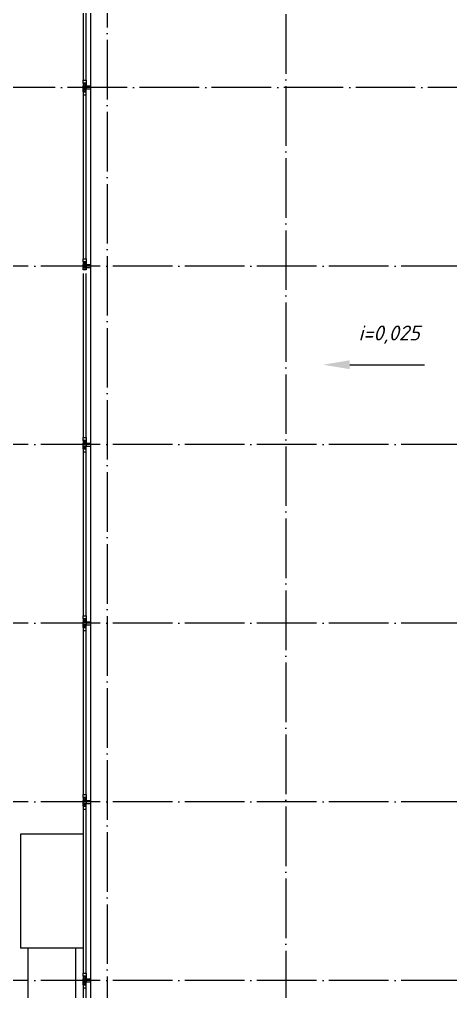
# Model space of a CAD drawing. Extents: x -965262 to 1142518, y -357520 to 71675.
# Drawn here: x -598253 to -583774, y -223725 to -191067 of the extents above; entities that cross this region are included whole.
import ezdxf

# ---------------------------------------------------------------- set-up
doc = ezdxf.new("R2010")
doc.units = 0
doc.header["$LTSCALE"] = 10
doc.linetypes.add('DOTE', pattern=[2.42, 2, -0.2, 0.02, -0.2])
doc.layers.get('0').update_dxf_attribs({"linetype": 'CONTINUOUS', "lineweight": 30})
doc.layers.add('DOTE', color=7, linetype='DOTE', lineweight=9)
doc.styles.add('GOST 2.304', font='isocpeur.ttf', dxfattribs={"width": 0.75, "height": 250})

msp = doc.modelspace()

# ---------------------------------------------------------------- linework, layer by layer
at = {"color": 86, "lineweight": 15}
msp.add_line((-595866.4, -162767.1, -4711.1), (-595866.4, -234912.1, -4711.1), dxfattribs=at)
at = {"lineweight": 15}
for p, q in [((-596117.4, -187597.1, 216.9), (-596117.4, -193107.1, 216.9)), ((-596017.4, -193107.1, 216.9), (-596017.4, -187597.1, 216.9)), ((-596117.4, -193207.1, 216.9), (-596117.4, -193107.1, 216.9)), ((-596117.4, -193107.1, 216.9), (-596017.4, -193107.1, 216.9)), ((-596117.4, -193207.1, 216.9), (-596115.1, -193207.1, 216.9)), ((-596117.4, -193207.1, 216.9), (-596117.4, -193292.1, 216.9)), ((-596117.4, -193292.1, 216.9), (-596117.4, -193302.1, 216.9)), ((-596117.4, -193292.1, 216.9), (-596017.4, -193292.1, 216.9)), ((-596117.4, -193402.1, 216.9), (-596117.4, -193302.1, 216.9)), ((-596117.4, -193302.1, 216.9), (-596017.4, -193302.1, 216.9)), ((-596115.1, -193207.1, 216.9), (-596115.1, -193207.1, 216.9)), ((-596115.1, -193207.1, 216.9), (-596019.7, -193207.1, 216.9)), ((-596019.7, -193207.1, 216.9), (-596115.1, -193207.1, 216.9)), ((-596096.6, -193207.1, 216.9), (-596096.6, -193207.1, 216.9)), ((-596096.6, -193251.1, 216.9), (-596096.6, -193263.1, 216.9)), ((-596087.4, -193207.1, 216.9), (-596087.4, -193207.1, 216.9)), ((-596087.4, -193265.8, 216.9), (-596087.4, -193248.5, 216.9)), ((-596087.4, -193248.5, 216.9), (-596087.4, -193265.8, 216.9)), ((-596017.4, -193207.1, 216.9), (-596019.7, -193207.1, 216.9)), ((-596019.7, -193207.1, 216.9), (-596019.7, -193207.1, 216.9)), ((-596017.4, -193107.1, 216.9), (-596017.4, -193207.1, 216.9)), ((-596017.4, -193207.1, 216.9), (-596017.4, -193292.1, 216.9)), ((-596017.4, -193302.1, 216.9), (-596017.4, -193292.1, 216.9)), ((-596017.4, -193302.1, 216.9), (-595867.4, -193302.1, 216.9)), ((-596017.4, -193302.1, 216.9), (-596017.4, -193402.1, 216.9)), ((-596017.4, -193402.1, 216.9), (-596117.4, -193402.1, 216.9)), ((-596117.4, -193412.1, 216.9), (-596117.4, -193402.1, 216.9)), ((-596117.4, -193412.1, 216.9), (-596017.4, -193412.1, 216.9)), ((-596117.4, -193497.1, 216.9), (-596117.4, -193412.1, 216.9)), ((-596117.4, -193497.1, 216.9), (-596115.1, -193497.1, 216.9)), ((-596117.4, -193497.1, 216.9), (-596117.4, -193597.1, 216.9)), ((-596117.4, -193597.1, 216.9), (-596117.4, -199107.1, 216.9)), ((-596117.4, -193597.1, 216.9), (-596017.4, -193597.1, 216.9)), ((-596019.7, -193497.1, 216.9), (-596115.1, -193497.1, 216.9)), ((-596115.1, -193497.1, 216.9), (-596115.1, -193497.2, 216.9)), ((-596115.1, -193497.2, 216.9), (-596019.7, -193497.2, 216.9)), ((-596096.6, -193453.1, 216.9), (-596096.6, -193441.1, 216.9)), ((-596096.6, -193497.1, 216.9), (-596096.6, -193497.2, 216.9)), ((-596087.4, -193438.5, 216.9), (-596087.4, -193455.8, 216.9)), ((-596087.4, -193455.8, 216.9), (-596087.4, -193438.5, 216.9)), ((-596087.4, -193497.1, 216.9), (-596087.4, -193497.2, 216.9)), ((-596017.4, -193497.1, 216.9), (-596019.7, -193497.1, 216.9)), ((-596019.7, -193497.1, 216.9), (-596019.7, -193497.2, 216.9)), ((-596017.4, -193402.1, 216.9), (-595867.4, -193402.1, 216.9)), ((-596017.4, -193402.1, 216.9), (-596017.4, -193412.1, 216.9)), ((-596017.4, -193497.1, 216.9), (-596017.4, -193412.1, 216.9)), ((-596017.4, -193597.1, 216.9), (-596017.4, -193497.1, 216.9)), ((-596017.4, -199107.1, 216.9), (-596017.4, -193597.1, 216.9)), ((-596117.4, -199207.1, 216.9), (-596117.4, -199107.1, 216.9)), ((-596117.4, -199107.1, 216.9), (-596017.4, -199107.1, 216.9)), ((-596117.4, -199207.1, 216.9), (-596115.1, -199207.1, 216.9)), ((-596117.4, -199207.1, 216.9), (-596117.4, -199292.1, 216.9)), ((-596115.1, -199207.1, 216.9), (-596115.1, -199207.1, 216.9)), ((-596115.1, -199207.1, 216.9), (-596019.7, -199207.1, 216.9)), ((-596019.7, -199207.1, 216.9), (-596115.1, -199207.1, 216.9)), ((-596096.6, -199207.1, 216.9), (-596096.6, -199207.1, 216.9)), ((-596087.4, -199207.1, 216.9), (-596087.4, -199207.1, 216.9)), ((-596017.4, -199207.1, 216.9), (-596019.7, -199207.1, 216.9)), ((-596019.7, -199207.1, 216.9), (-596019.7, -199207.1, 216.9)), ((-596017.4, -199107.1, 216.9), (-596017.4, -199207.1, 216.9)), ((-596017.4, -199207.1, 216.9), (-596017.4, -199292.1, 216.9)), ((-596117.4, -199292.1, 216.9), (-596117.4, -199302.1, 216.9)), ((-596117.4, -199292.1, 216.9), (-596017.4, -199292.1, 216.9)), ((-596117.4, -199402.1, 216.9), (-596117.4, -199302.1, 216.9)), ((-596117.4, -199302.1, 216.9), (-596017.4, -199302.1, 216.9)), ((-596017.4, -199402.1, 216.9), (-596117.4, -199402.1, 216.9)), ((-596117.4, -199482.1, 216.9), (-596117.4, -199402.1, 216.9)), ((-596017.4, -199482.1, 216.9), (-596117.4, -199482.1, 216.9)), ((-596096.6, -199251.1, 216.9), (-596096.6, -199263.1, 216.9)), ((-596087.4, -199265.8, 216.9), (-596087.4, -199248.5, 216.9)), ((-596087.4, -199248.5, 216.9), (-596087.4, -199265.8, 216.9)), ((-596087.4, -199438.5, 216.9), (-596087.4, -199455.8, 216.9)), ((-596017.4, -199302.1, 216.9), (-596017.4, -199292.1, 216.9)), ((-596017.4, -199302.1, 216.9), (-595866.4, -199302.1, 216.9)), ((-596017.4, -199302.1, 216.9), (-596017.4, -199402.1, 216.9)), ((-596017.4, -199402.1, 216.9), (-595866.4, -199402.1, 216.9)), ((-596017.4, -199402.1, 216.9), (-596017.4, -199482.1, 216.9)), ((-596117.4, -199597.1, 216.9), (-596117.4, -205107.1, 216.9)), ((-596017.4, -205107.1, 216.9), (-596017.4, -199597.1, 216.9)), ((-596117.4, -205207.1, 216.9), (-596117.4, -205107.1, 216.9)), ((-596117.4, -205107.1, 216.9), (-596017.4, -205107.1, 216.9)), ((-596117.4, -205207.1, 216.9), (-596115.1, -205207.1, 216.9)), ((-596117.4, -205207.1, 216.9), (-596117.4, -205292.1, 216.9)), ((-596117.4, -205292.1, 216.9), (-596117.4, -205302.1, 216.9)), ((-596117.4, -205292.1, 216.9), (-596017.4, -205292.1, 216.9)), ((-596117.4, -205402.1, 216.9), (-596117.4, -205302.1, 216.9)), ((-596117.4, -205302.1, 216.9), (-596017.4, -205302.1, 216.9)), ((-596017.4, -205402.1, 216.9), (-596117.4, -205402.1, 216.9)), ((-596117.4, -205412.1, 216.9), (-596117.4, -205402.1, 216.9)), ((-596117.4, -205412.1, 216.9), (-596017.4, -205412.1, 216.9)), ((-596117.4, -205497.1, 216.9), (-596117.4, -205412.1, 216.9)), ((-596115.1, -205207.1, 216.9), (-596115.1, -205207.1, 216.9)), ((-596115.1, -205207.1, 216.9), (-596019.7, -205207.1, 216.9)), ((-596019.7, -205207.1, 216.9), (-596115.1, -205207.1, 216.9)), ((-596096.6, -205207.1, 216.9), (-596096.6, -205207.1, 216.9)), ((-596096.6, -205251.1, 216.9), (-596096.6, -205263.1, 216.9)), ((-596087.4, -205207.1, 216.9), (-596087.4, -205207.1, 216.9)), ((-596087.4, -205265.8, 216.9), (-596087.4, -205248.5, 216.9)), ((-596087.4, -205248.5, 216.9), (-596087.4, -205265.8, 216.9)), ((-596017.4, -205207.1, 216.9), (-596019.7, -205207.1, 216.9)), ((-596019.7, -205207.1, 216.9), (-596019.7, -205207.1, 216.9)), ((-596017.4, -205107.1, 216.9), (-596017.4, -205207.1, 216.9)), ((-596017.4, -205207.1, 216.9), (-596017.4, -205292.1, 216.9)), ((-596017.4, -205302.1, 216.9), (-596017.4, -205292.1, 216.9)), ((-596017.4, -205302.1, 216.9), (-595867.4, -205302.1, 216.9)), ((-596017.4, -205302.1, 216.9), (-596017.4, -205402.1, 216.9)), ((-596017.4, -205402.1, 216.9), (-595867.4, -205402.1, 216.9)), ((-596017.4, -205402.1, 216.9), (-596017.4, -205412.1, 216.9)), ((-596017.4, -205497.1, 216.9), (-596017.4, -205412.1, 216.9)), ((-596117.4, -205497.1, 216.9), (-596115.1, -205497.1, 216.9)), ((-596117.4, -205497.1, 216.9), (-596117.4, -205597.1, 216.9)), ((-596117.4, -205597.1, 216.9), (-596017.4, -205597.1, 216.9)), ((-596117.4, -205597.1, 216.9), (-596117.4, -211107.1, 216.9)), ((-596019.7, -205497.1, 216.9), (-596115.1, -205497.1, 216.9)), ((-596115.1, -205497.1, 216.9), (-596115.1, -205497.2, 216.9)), ((-596115.1, -205497.2, 216.9), (-596019.7, -205497.2, 216.9)), ((-596096.6, -205453.1, 216.9), (-596096.6, -205441.1, 216.9)), ((-596096.6, -205497.1, 216.9), (-596096.6, -205497.2, 216.9)), ((-596087.4, -205438.5, 216.9), (-596087.4, -205455.8, 216.9)), ((-596087.4, -205455.8, 216.9), (-596087.4, -205438.5, 216.9)), ((-596087.4, -205497.1, 216.9), (-596087.4, -205497.2, 216.9)), ((-596017.4, -205497.1, 216.9), (-596019.7, -205497.1, 216.9)), ((-596019.7, -205497.1, 216.9), (-596019.7, -205497.2, 216.9)), ((-596017.4, -205597.1, 216.9), (-596017.4, -205497.1, 216.9)), ((-596017.4, -211107.1, 216.9), (-596017.4, -205597.1, 216.9)), ((-596117.4, -211207.1, 216.9), (-596117.4, -211107.1, 216.9)), ((-596117.4, -211107.1, 216.9), (-596017.4, -211107.1, 216.9)), ((-596117.4, -211207.1, 216.9), (-596115.1, -211207.1, 216.9)), ((-596117.4, -211207.1, 216.9), (-596117.4, -211292.1, 216.9)), ((-596117.4, -211292.1, 216.9), (-596117.4, -211302.1, 216.9)), ((-596117.4, -211292.1, 216.9), (-596017.4, -211292.1, 216.9)), ((-596115.1, -211207.1, 216.9), (-596115.1, -211207.1, 216.9)), ((-596115.1, -211207.1, 216.9), (-596019.7, -211207.1, 216.9)), ((-596019.7, -211207.1, 216.9), (-596115.1, -211207.1, 216.9)), ((-596096.6, -211207.1, 216.9), (-596096.6, -211207.1, 216.9)), ((-596096.6, -211251.1, 216.9), (-596096.6, -211263.1, 216.9)), ((-596087.4, -211207.1, 216.9), (-596087.4, -211207.1, 216.9)), ((-596087.4, -211265.8, 216.9), (-596087.4, -211248.5, 216.9)), ((-596087.4, -211248.5, 216.9), (-596087.4, -211265.8, 216.9)), ((-596017.4, -211207.1, 216.9), (-596019.7, -211207.1, 216.9)), ((-596019.7, -211207.1, 216.9), (-596019.7, -211207.1, 216.9)), ((-596017.4, -211107.1, 216.9), (-596017.4, -211207.1, 216.9)), ((-596017.4, -211207.1, 216.9), (-596017.4, -211292.1, 216.9)), ((-596017.4, -211302.1, 216.9), (-596017.4, -211292.1, 216.9)), ((-596117.4, -211402.1, 216.9), (-596117.4, -211302.1, 216.9)), ((-596117.4, -211302.1, 216.9), (-596017.4, -211302.1, 216.9)), ((-596017.4, -211402.1, 216.9), (-596117.4, -211402.1, 216.9)), ((-596117.4, -211412.1, 216.9), (-596117.4, -211402.1, 216.9)), ((-596117.4, -211412.1, 216.9), (-596017.4, -211412.1, 216.9)), ((-596117.4, -211497.1, 216.9), (-596117.4, -211412.1, 216.9)), ((-596117.4, -211497.1, 216.9), (-596115.1, -211497.1, 216.9)), ((-596117.4, -211497.1, 216.9), (-596117.4, -211597.1, 216.9)), ((-596117.4, -211597.1, 216.9), (-596017.4, -211597.1, 216.9)), ((-596117.4, -211597.1, 216.9), (-596117.4, -217107.1, 216.9)), ((-596019.7, -211497.1, 216.9), (-596115.1, -211497.1, 216.9)), ((-596115.1, -211497.1, 216.9), (-596115.1, -211497.2, 216.9)), ((-596115.1, -211497.2, 216.9), (-596019.7, -211497.2, 216.9)), ((-596096.6, -211453.1, 216.9), (-596096.6, -211441.1, 216.9)), ((-596096.6, -211497.1, 216.9), (-596096.6, -211497.2, 216.9)), ((-596087.4, -211438.5, 216.9), (-596087.4, -211455.8, 216.9)), ((-596087.4, -211455.8, 216.9), (-596087.4, -211438.5, 216.9)), ((-596087.4, -211497.1, 216.9), (-596087.4, -211497.2, 216.9)), ((-596017.4, -211497.1, 216.9), (-596019.7, -211497.1, 216.9)), ((-596019.7, -211497.1, 216.9), (-596019.7, -211497.2, 216.9)), ((-596017.4, -211302.1, 216.9), (-595867.4, -211302.1, 216.9)), ((-596017.4, -211302.1, 216.9), (-596017.4, -211402.1, 216.9)), ((-596017.4, -211402.1, 216.9), (-595867.4, -211402.1, 216.9)), ((-596017.4, -211402.1, 216.9), (-596017.4, -211412.1, 216.9)), ((-596017.4, -211497.1, 216.9), (-596017.4, -211412.1, 216.9)), ((-596017.4, -211597.1, 216.9), (-596017.4, -211497.1, 216.9)), ((-596017.4, -217107.1, 216.9), (-596017.4, -211597.1, 216.9)), ((-596117.4, -217207.1, 216.9), (-596117.4, -217107.1, 216.9)), ((-596117.4, -217107.1, 216.9), (-596017.4, -217107.1, 216.9)), ((-596017.4, -217107.1, 216.9), (-596017.4, -217207.1, 216.9)), ((-596117.4, -217207.1, 216.9), (-596115.1, -217207.1, 216.9)), ((-596117.4, -217207.1, 216.9), (-596117.4, -217292.1, 216.9)), ((-596117.4, -217292.1, 216.9), (-596117.4, -217302.1, 216.9)), ((-596117.4, -217292.1, 216.9), (-596017.4, -217292.1, 216.9)), ((-596117.4, -217402.1, 216.9), (-596117.4, -217302.1, 216.9)), ((-596117.4, -217302.1, 216.9), (-596017.4, -217302.1, 216.9)), ((-596017.4, -217402.1, 216.9), (-596117.4, -217402.1, 216.9)), ((-596117.4, -217412.1, 216.9), (-596117.4, -217402.1, 216.9)), ((-596117.4, -217412.1, 216.9), (-596017.4, -217412.1, 216.9)), ((-596117.4, -217497.1, 216.9), (-596117.4, -217412.1, 216.9)), ((-596117.4, -217497.1, 216.9), (-596115.1, -217497.1, 216.9)), ((-596117.4, -217497.1, 216.9), (-596117.4, -217597.1, 216.9)), ((-596115.1, -217207.1, 216.9), (-596115.1, -217207.1, 216.9)), ((-596115.1, -217207.1, 216.9), (-596019.7, -217207.1, 216.9)), ((-596019.7, -217207.1, 216.9), (-596115.1, -217207.1, 216.9)), ((-596019.7, -217497.1, 216.9), (-596115.1, -217497.1, 216.9)), ((-596115.1, -217497.1, 216.9), (-596115.1, -217497.2, 216.9)), ((-596115.1, -217497.2, 216.9), (-596019.7, -217497.2, 216.9)), ((-596096.6, -217207.1, 216.9), (-596096.6, -217207.1, 216.9)), ((-596096.6, -217251.1, 216.9), (-596096.6, -217263.1, 216.9)), ((-596096.6, -217453.1, 216.9), (-596096.6, -217441.1, 216.9)), ((-596096.6, -217497.1, 216.9), (-596096.6, -217497.2, 216.9)), ((-596087.4, -217207.1, 216.9), (-596087.4, -217207.1, 216.9)), ((-596087.4, -217265.8, 216.9), (-596087.4, -217248.5, 216.9)), ((-596087.4, -217248.5, 216.9), (-596087.4, -217265.8, 216.9)), ((-596087.4, -217438.5, 216.9), (-596087.4, -217455.8, 216.9)), ((-596087.4, -217455.8, 216.9), (-596087.4, -217438.5, 216.9)), ((-596087.4, -217497.1, 216.9), (-596087.4, -217497.2, 216.9)), ((-596017.4, -217207.1, 216.9), (-596019.7, -217207.1, 216.9)), ((-596019.7, -217207.1, 216.9), (-596019.7, -217207.1, 216.9)), ((-596017.4, -217497.1, 216.9), (-596019.7, -217497.1, 216.9)), ((-596019.7, -217497.1, 216.9), (-596019.7, -217497.2, 216.9)), ((-596017.4, -217207.1, 216.9), (-596017.4, -217292.1, 216.9)), ((-596017.4, -217302.1, 216.9), (-596017.4, -217292.1, 216.9)), ((-596017.4, -217302.1, 216.9), (-595867.4, -217302.1, 216.9)), ((-596017.4, -217302.1, 216.9), (-596017.4, -217402.1, 216.9)), ((-596017.4, -217402.1, 216.9), (-595867.4, -217402.1, 216.9)), ((-596017.4, -217402.1, 216.9), (-596017.4, -217412.1, 216.9)), ((-596017.4, -217497.1, 216.9), (-596017.4, -217412.1, 216.9)), ((-596017.4, -217597.1, 216.9), (-596017.4, -217497.1, 216.9)), ((-596117.4, -217597.1, 216.9), (-596017.4, -217597.1, 216.9)), ((-596117.4, -217597.1, 216.9), (-596117.4, -223107.1, 216.9)), ((-596017.4, -223107.1, 216.9), (-596017.4, -217597.1, 216.9)), ((-596117.4, -223207.1, 216.9), (-596117.4, -223107.1, 216.9)), ((-596117.4, -223107.1, 216.9), (-596017.4, -223107.1, 216.9)), ((-596117.4, -223207.1, 216.9), (-596115.1, -223207.1, 216.9)), ((-596117.4, -223207.1, 216.9), (-596117.4, -223292.1, 216.9)), ((-596117.4, -223292.1, 216.9), (-596117.4, -223302.1, 216.9)), ((-596117.4, -223292.1, 216.9), (-596017.4, -223292.1, 216.9)), ((-596117.4, -223402.1, 216.9), (-596117.4, -223302.1, 216.9)), ((-596117.4, -223302.1, 216.9), (-596017.4, -223302.1, 216.9)), ((-596115.1, -223207.1, 216.9), (-596115.1, -223207.1, 216.9)), ((-596115.1, -223207.1, 216.9), (-596019.7, -223207.1, 216.9)), ((-596019.7, -223207.1, 216.9), (-596115.1, -223207.1, 216.9)), ((-596096.6, -223207.1, 216.9), (-596096.6, -223207.1, 216.9)), ((-596096.6, -223251.1, 216.9), (-596096.6, -223263.1, 216.9)), ((-596087.4, -223207.1, 216.9), (-596087.4, -223207.1, 216.9)), ((-596087.4, -223265.8, 216.9), (-596087.4, -223248.5, 216.9)), ((-596087.4, -223248.5, 216.9), (-596087.4, -223265.8, 216.9)), ((-596017.4, -223207.1, 216.9), (-596019.7, -223207.1, 216.9)), ((-596019.7, -223207.1, 216.9), (-596019.7, -223207.1, 216.9)), ((-596017.4, -223107.1, 216.9), (-596017.4, -223207.1, 216.9)), ((-596017.4, -223207.1, 216.9), (-596017.4, -223292.1, 216.9)), ((-596017.4, -223302.1, 216.9), (-596017.4, -223292.1, 216.9)), ((-596017.4, -223302.1, 216.9), (-595867.4, -223302.1, 216.9)), ((-596017.4, -223302.1, 216.9), (-596017.4, -223402.1, 216.9)), ((-596017.4, -223402.1, 216.9), (-596117.4, -223402.1, 216.9)), ((-596117.4, -223412.1, 216.9), (-596117.4, -223402.1, 216.9)), ((-596117.4, -223412.1, 216.9), (-596017.4, -223412.1, 216.9)), ((-596117.4, -223497.1, 216.9), (-596117.4, -223412.1, 216.9)), ((-596117.4, -223497.1, 216.9), (-596115.1, -223497.1, 216.9)), ((-596117.4, -223497.1, 216.9), (-596117.4, -223597.1, 216.9)), ((-596117.4, -223597.1, 216.9), (-596017.4, -223597.1, 216.9)), ((-596117.4, -223597.1, 216.9), (-596117.4, -229107.1, 216.9)), ((-596019.7, -223497.1, 216.9), (-596115.1, -223497.1, 216.9)), ((-596115.1, -223497.1, 216.9), (-596115.1, -223497.2, 216.9)), ((-596115.1, -223497.2, 216.9), (-596019.7, -223497.2, 216.9)), ((-596096.6, -223453.1, 216.9), (-596096.6, -223441.1, 216.9)), ((-596096.6, -223497.1, 216.9), (-596096.6, -223497.2, 216.9)), ((-596087.4, -223438.5, 216.9), (-596087.4, -223455.8, 216.9)), ((-596087.4, -223455.8, 216.9), (-596087.4, -223438.5, 216.9)), ((-596087.4, -223497.1, 216.9), (-596087.4, -223497.2, 216.9)), ((-596017.4, -223497.1, 216.9), (-596019.7, -223497.1, 216.9)), ((-596019.7, -223497.1, 216.9), (-596019.7, -223497.2, 216.9)), ((-596017.4, -223402.1, 216.9), (-595867.4, -223402.1, 216.9)), ((-596017.4, -223402.1, 216.9), (-596017.4, -223412.1, 216.9)), ((-596017.4, -223497.1, 216.9), (-596017.4, -223412.1, 216.9)), ((-596017.4, -223597.1, 216.9), (-596017.4, -223497.1, 216.9)), ((-596017.4, -229107.1, 216.9), (-596017.4, -223597.1, 216.9))]:
    msp.add_line(p, q, dxfattribs=at)
at = {"lineweight": 15, "ltscale": 100}
msp.add_line((-587158, -202666.7, -4711.1), (-584650.3, -202666.7, -4711.1), dxfattribs=at)
at = {"lineweight": 15, "ltscale": 200}
for p, q in [((-596117.4, -218441.7, -1451.3), (-598217.4, -218441.7, -1451.3)), ((-598217.4, -218441.7, -1451.3), (-598217.4, -222262.1, -1451.3)), ((-596117.4, -222262.1, -1451.3), (-598217.4, -222262.1, -1451.3)), ((-597967.4, -222262.1, -1451.3), (-597967.4, -234762.1, -1451.3)), ((-596367.4, -222262.1, -1451.3), (-596367.4, -234762.1, -1451.3))]:
    msp.add_line(p, q, dxfattribs=at)
at = {"lineweight": 15}
for centre in [(-596089.9, -193257.1, 216.9), (-596044.9, -193257.1, 216.9), (-596089.9, -193447.1, 216.9), (-596044.9, -193447.1, 216.9), (-596089.9, -199257.1, 216.9), (-596089.9, -199447.1, 216.9), (-596044.9, -199257.1, 216.9), (-596044.9, -199447.1, 216.9), (-596089.9, -205257.1, 216.9), (-596044.9, -205257.1, 216.9), (-596089.9, -205447.1, 216.9), (-596044.9, -205447.1, 216.9), (-596089.9, -211257.1, 216.9), (-596044.9, -211257.1, 216.9), (-596089.9, -211447.1, 216.9), (-596044.9, -211447.1, 216.9), (-596089.9, -217257.1, 216.9), (-596089.9, -217447.1, 216.9), (-596044.9, -217257.1, 216.9), (-596044.9, -217447.1, 216.9), (-596089.9, -223257.1, 216.9), (-596044.9, -223257.1, 216.9), (-596089.9, -223447.1, 216.9), (-596044.9, -223447.1, 216.9)]:
    msp.add_circle(centre, 9, dxfattribs=at)
at = {"lineweight": 15, "ltscale": 100}
msp.add_solid([(-587158, -202516.7, -4711.1), (-587158, -202816.7, -4711.1), (-588058, -202666.7, -4711.1)], dxfattribs=at)
at = {"layer": 'DOTE', "ltscale": 100, "extrusion": (0, -1, 0)}
for p, q in [((-589307.4, -161852.1, -6162.4), (-589307.4, -237887.4, -6162.4)), ((-595307.4, -162715.3, -6162.4), (-595307.4, -237887.4, -6162.4))]:
    msp.add_line(p, q, dxfattribs=at)
at = {"layer": 'DOTE', "ltscale": 100}
for p, q in [((-541398.5, -193352.1, -6162.4), (-599662.7, -193352.1, -6162.4)), ((-527777.4, -199352.1, -6162.4), (-599662.7, -199352.1, -6162.4)), ((-527777.4, -205352.1, -6162.4), (-599662.7, -205352.1, -6162.4)), ((-527777.4, -211352.1, -6162.4), (-599662.7, -211352.1, -6162.4)), ((-527777.4, -217352.1, -6162.4), (-599662.7, -217352.1, -6162.4)), ((-527777.4, -223352.1, -6162.4), (-599662.7, -223352.1, -6162.4))]:
    msp.add_line(p, q, dxfattribs=at)

# ---------------------------------------------------------------- texts
at = {"ltscale": 25, "insert": (-585836, -201658.5, -4711.1), "char_height": 500, "width": 3314.944, "attachment_point": 5, "style": 'GOST 2.304'}
msp.add_mtext('{\\fISOCPEUR|b0|i1|c204|p34;\\W1;i=0,025}', dxfattribs=at)

doc.saveas('drawing.dxf')
